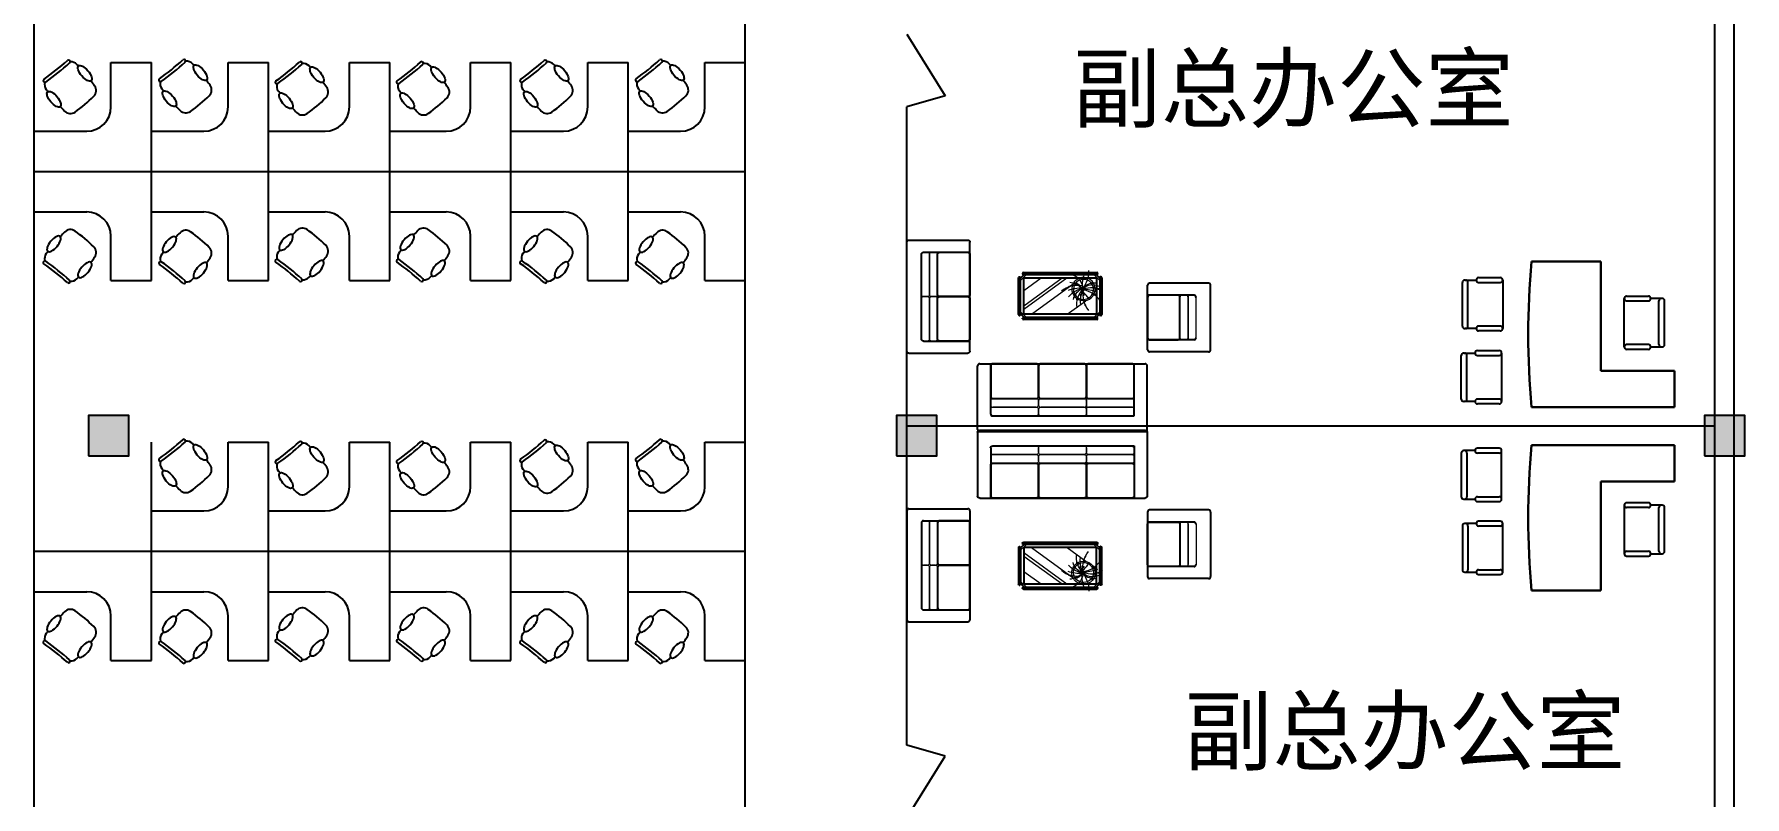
# Model space of a CAD drawing. Header units: millimetres. Extents: x 958 to 636282, y 2095 to 161571.
# Drawn here: x 122768 to 143938, y 22877 to 32315 of the extents above; entities that cross this region are included whole.
import ezdxf

# ---------------------------------------------------------------- set-up
doc = ezdxf.new("R2010")
doc.units = ezdxf.units.MM
for name, color, linetype in [('COLUMN', 9, 'Continuous'), ('PUB_HATCH', 8, 'Continuous'), ('W', 7, 'Continuous'), ('wall', 2, 'Continuous')]:
    doc.layers.add(name, color=color, linetype=linetype)
doc.styles.get("Standard").update_dxf_attribs({"font": 'arial.ttf'})

# ---------------------------------------------------------------- blocks, each defined once
blk = doc.blocks.new('_fzh')
blk.add_lwpolyline([(-0.5, -0.5), (0.5, -0.5), (0.5, 0.5), (-0.5, 0.5)], close=True)
at = {"layer": 'PUB_HATCH'}
blk.add_solid([(-0.5, -0.5), (0.5, -0.5), (-0.5, 0.5), (0.5, 0.5)], dxfattribs=at)
blk = doc.blocks.new('$plan$00000255')
for p, q in [((1023, 0), (-1023, 0)), ((-1050, -27), (-1050, -813)), ((862, -194), (-888, -194)), ((-888, -194), (-888, -840)), ((1050, -27), (1050, -813)), ((888, -221), (888, -840)), ((1023, -840), (-1023, -840))]:
    blk.add_line(p, q)
at = {"lineweight": 13}
for points in [[(-323, -194), (-862, -194, 0.414214), (-888, -221), (-888, -275, 0.414214), (-862, -302), (-323, -302, 0.414214), (-296, -275), (-296, -221, 0.414214)], [(269, -194), (-269, -194, 0.414214), (-296, -221), (-296, -275, 0.414214), (-269, -302), (269, -302, 0.414214), (296, -275), (296, -221, 0.414214)], [(862, -194), (323, -194, 0.414214), (296, -221), (296, -275, 0.414214), (323, -302), (862, -302, 0.414214), (888, -275), (888, -221, 0.414214)], [(-323, -302), (-862, -302, 0.414214), (-888, -328), (-888, -382, 0.414214), (-862, -409), (-323, -409, 0.414214), (-296, -382), (-296, -328, 0.414214)], [(269, -302), (-269, -302, 0.414214), (-296, -328), (-296, -382, 0.414214), (-269, -409), (269, -409, 0.414214), (296, -382), (296, -328, 0.414214)], [(862, -302), (323, -302, 0.414214), (296, -328), (296, -382, 0.414214), (323, -409), (862, -409, 0.414214), (888, -382), (888, -328, 0.414214)]]:
    blk.add_lwpolyline(points, format="xyb", close=True, dxfattribs=at)
for points in [[(-323, -409), (-862, -409, 0.414214), (-888, -436), (-888, -813, 0.414214), (-862, -840), (-323, -840, 0.414214), (-296, -813), (-296, -436, 0.414214)], [(269, -409), (-269, -409, 0.414214), (-296, -436), (-296, -813, 0.414214), (-269, -840), (269, -840, 0.414214), (296, -813), (296, -436, 0.414214)], [(862, -409), (323, -409, 0.414214), (296, -436), (296, -813, 0.414214), (323, -840), (862, -840, 0.414214), (888, -813), (888, -436, 0.414214)]]:
    blk.add_lwpolyline(points, format="xyb", close=True)
for centre, start, end in [((-1023, -27), 90, 180), ((-862, -221), 90, 180), ((862, -221), 0, 90), ((1023, -27), 0, 90), ((-1023, -813), 180, 270), ((1023, -813), 270, 0)]:
    blk.add_arc(centre, 26.9, start, end)
blk = doc.blocks.new('$plan$00001586')
for p, q in [((-515, -229), (-515, 229)), ((-505, 239), (-500, 239)), ((-446, 265), (-490, 221)), ((-490, -229), (-490, 229)), ((-464, 280), (-464, 275)), ((-454, 290), (454, 290)), ((-454, 265), (454, 265)), ((446, 265), (490, 221)), ((464, 280), (464, 275)), ((490, 229), (490, -229)), ((505, 239), (500, 239)), ((515, 229), (515, -229)), ((-505, -239), (-500, -239)), ((-446, -265), (-490, -221)), ((-464, -280), (-464, -275)), ((454, -265), (-454, -265)), ((454, -290), (-454, -290)), ((446, -265), (490, -221)), ((464, -280), (464, -275)), ((505, -239), (500, -239))]:
    blk.add_line(p, q)
at = {"lineweight": 13}
for p, q in [((-418, 265), (-490, 193)), ((-450, 69), (-235, 225)), ((-450, -120), (24, 225)), ((-450, -163), (84, 225)), ((265, 225), (265, 225)), ((418, 265), (490, 193)), ((-355, -225), (161, 150)), ((416, 13), (450, 38)), ((-418, -265), (-490, -193)), ((87, -225), (316, -59)), ((418, -265), (490, -193))]:
    blk.add_line(p, q, dxfattribs=at)
blk.add_lwpolyline([(-450, -225), (-450, 225), (450, 225), (450, -225)], close=True)
at = {"color": 3, "lineweight": 13, "const_width": 12}
for points in [[(105, 116, 1), (117, 116, 1)], [(171, 21, 1), (183, 21, 1)], [(206, 146, 1), (218, 146, 1)], [(234, 123, 1), (246, 123, 1)], [(245, 14, 1), (257, 14, 1)], [(259, 80, 1), (271, 80, 1)], [(270, 103, 1), (282, 103, 1)], [(275, 90, 1), (287, 90, 1)], [(278, 70, 1), (290, 70, 1)], [(286, 14, 1), (298, 14, 1)], [(289, 83, 1), (301, 83, 1)], [(391, 159, 1), (403, 159, 1)], [(399, 24, 1), (411, 24, 1)], [(468, 87, 1), (480, 87, 1)], [(201, -42, 1), (213, -42, 1)], [(305, -111, 1), (317, -111, 1)]]:
    blk.add_lwpolyline(points, format="xyb", close=True, dxfattribs=at)
for centre, start, end in [((-505, 229), 90, 180), ((-500, 229), 0, 90), ((-454, 280), 90, 180), ((-454, 275), 180, 270), ((454, 280), 0, 90), ((454, 275), 270, 0), ((500, 229), 90, 180), ((505, 229), 0, 90), ((-505, -229), 180, 270), ((-500, -229), 270, 0), ((-454, -275), 90, 180), ((-454, -280), 180, 270), ((454, -275), 0, 90), ((454, -280), 270, 0), ((500, -229), 180, 270), ((505, -229), 270, 0)]:
    blk.add_arc(centre, 10, start, end)
at = {"color": 3, "lineweight": 13}
for centre, radius, start, end in [((90, 80), 193, 6.9904, 78.0284), ((763, 122), 490, 163.8561, 179.1105), ((-413, 501), 810, 328.9873, 340.361), ((138, 290), 219, 342.9456, 6.4814), ((209, -161), 293, 78.5516, 130.9815), ((261, -405), 502, 88.3286, 108.729), ((325, -197), 291, 103.0452, 139.7766), ((91, -91), 259, 48.7581, 83.8624), ((345, -87), 190, 114.0956, 166.2953), ((157, 39), 126, 28.8901, 78.4579), ((463, -102), 260, 134.4861, 189.3762), ((595, -65), 346, 155.0888, 185.9637), ((249, -558), 642, 70.5249, 87.8244), ((605, 24), 325, 171.2496, 218.2333), ((402, -31), 169, 62.9909, 135.9102), ((386, -131), 234, 53.3231, 115.7633), ((-1032, -1160), 1790, 39.0488, 42.6799), ((429, -73), 233, 85.8741, 126.9558), ((250, -211), 287, 31.315, 82.1378)]:
    blk.add_arc(centre, radius, start, end, dxfattribs=at)
at = {"lineweight": 13}
for centre, radius, start, end in [((289, 87), 144, 356.8136, 356.1451), ((289, 83), 124, 358.4724, 357.3134)]:
    blk.add_arc(centre, radius, start, end, dxfattribs=at)
blk = doc.blocks.new('$plan$00000256')
for p, q in [((675, 0), (-675, 0)), ((-700, -25), (-700, -755)), ((-550, -205), (-550, -780)), ((525, -180), (-525, -180)), ((550, -205), (550, -780)), ((700, -25), (700, -755)), ((675, -780), (-675, -780))]:
    blk.add_line(p, q)
at = {"lineweight": 13}
for points in [[(-25, -180), (-525, -180, 0.414214), (-550, -205), (-550, -255, 0.414214), (-525, -280), (-25, -280, 0.414214), (0, -255), (0, -205, 0.414214)], [(525, -180), (25, -180, 0.414214), (0, -205), (0, -255, 0.414214), (25, -280), (525, -280, 0.414214), (550, -255), (550, -205, 0.414214)], [(-25, -280), (-525, -280, 0.414214), (-550, -305), (-550, -355, 0.414214), (-525, -380), (-25, -380, 0.414214), (0, -355), (0, -305, 0.414214)], [(525, -280), (25, -280, 0.414214), (0, -305), (0, -355, 0.414214), (25, -380), (525, -380, 0.414214), (550, -355), (550, -305, 0.414214)]]:
    blk.add_lwpolyline(points, format="xyb", close=True, dxfattribs=at)
for points in [[(-25, -380), (-525, -380, 0.414214), (-550, -405), (-550, -755, 0.414214), (-525, -780), (-25, -780, 0.414214), (0, -755), (0, -405, 0.414214)], [(525, -380), (25, -380, 0.414214), (0, -405), (0, -755, 0.414214), (25, -780), (525, -780, 0.414214), (550, -755), (550, -405, 0.414214)]]:
    blk.add_lwpolyline(points, format="xyb", close=True)
for centre, start, end in [((-675, -25), 90, 180), ((675, -25), 360, 90), ((-525, -205), 90, 180), ((525, -205), 360, 90), ((-675, -755), 180, 270), ((675, -755), 270, 360)]:
    blk.add_arc(centre, 25, start, end)
at = {"width": 0.8, "flags": 9}
for tag in ['XSIZE', 'YSIZE']:
    blk.add_attdef(tag, (0, -779), '', height=0.5, rotation=180, dxfattribs=at)

msp = doc.modelspace()

# ---------------------------------------------------------------- linework, layer by layer
for p, q in [((122767.733, 10465.286), (122767.733, 64865.286)), ((131567.733, 10465.286), (131567.733, 64865.286)), ((133567.733, 23515.357), (133567.733, 31415.215)), ((137301.966, 29233.683), (136571.966, 29233.683)), ((136546.966, 28408.683), (136546.966, 29208.683)), ((137121.966, 29083.683), (136546.966, 29083.683)), ((137326.966, 28408.683), (137326.966, 29208.683)), ((137121.966, 28533.683), (136546.966, 28533.683)), ((137301.966, 28383.683), (136571.966, 28383.683)), ((143567.733, 27465.286), (133567.733, 27465.286)), ((136546.966, 26401.889), (136546.966, 25601.889)), ((137121.966, 26276.889), (136546.966, 26276.889)), ((137301.966, 26426.889), (136571.966, 26426.889)), ((137326.966, 26401.889), (137326.966, 25601.889)), ((137121.966, 25726.889), (136546.966, 25726.889)), ((137301.966, 25576.889), (136571.966, 25576.889))]:
    msp.add_line(p, q)
for points in [[(136946.966, 28558.683), (136946.966, 29058.683, 0.414213562), (136921.966, 29083.683), (136571.966, 29083.683, 0.414213562), (136546.966, 29058.683), (136546.966, 28558.683, 0.414213562), (136571.966, 28533.683), (136921.966, 28533.683, 0.414213562)], [(136946.966, 26251.889), (136946.966, 25751.889, -0.414213562), (136921.966, 25726.889), (136571.966, 25726.889, -0.414213562), (136546.966, 25751.889), (136546.966, 26251.889, -0.414213562), (136571.966, 26276.889), (136921.966, 26276.889, -0.414213562)]]:
    msp.add_lwpolyline(points, format="xyb", close=True)
at = {"lineweight": 13}
for points in [[(137046.966, 28558.683), (137046.966, 29058.683, 0.414213562), (137021.966, 29083.683), (136971.966, 29083.683, 0.414213562), (136946.966, 29058.683), (136946.966, 28558.683, 0.414213562), (136971.966, 28533.683), (137021.966, 28533.683, 0.414213562)], [(137146.966, 28558.683), (137146.966, 29058.683, 0.414213562), (137121.966, 29083.683), (137071.966, 29083.683, 0.414213562), (137046.966, 29058.683), (137046.966, 28558.683, 0.414213562), (137071.966, 28533.683), (137121.966, 28533.683, 0.414213562)], [(137046.966, 26251.889), (137046.966, 25751.889, -0.414213562), (137021.966, 25726.889), (136971.966, 25726.889, -0.414213562), (136946.966, 25751.889), (136946.966, 26251.889, -0.414213562), (136971.966, 26276.889), (137021.966, 26276.889, -0.414213562)], [(137146.966, 26251.889), (137146.966, 25751.889, -0.414213562), (137121.966, 25726.889), (137071.966, 25726.889, -0.414213562), (137046.966, 25751.889), (137046.966, 26251.889, -0.414213562), (137071.966, 26276.889), (137121.966, 26276.889, -0.414213562)]]:
    msp.add_lwpolyline(points, format="xyb", close=True, dxfattribs=at)
for centre, start, end in [((136571.966, 29208.683), 90, 180), ((137301.966, 29208.683), 0, 90), ((137121.966, 29058.683), 0, 90), ((136571.966, 28408.683), 180, 270), ((137121.966, 28558.683), 270, 0), ((137301.966, 28408.683), 270, 0), ((136571.966, 26401.889), 90, 180), ((137121.966, 26251.889), 0, 90), ((137301.966, 26401.889), 0, 90), ((137121.966, 25751.889), 270, 0), ((136571.966, 25601.889), 180, 270), ((137301.966, 25601.889), 270, 0)]:
    msp.add_arc(centre, 25, start, end)
at = {"layer": 'W', "color": 3, "linetype": 'ByBlock', "lineweight": 25}
for p, q in [((133567.733, 32315.215), (134043.239, 31551.085)), ((140442.178, 28702.399), (140442.178, 29242.399)), ((140472.178, 29272.399), (140482.178, 29272.399)), ((140472.178, 29272.399), (140613.138, 29272.399)), ((140512.178, 28702.399), (140512.178, 29242.399)), ((140613.138, 29272.399), (140613.138, 29272.399)), ((140643.138, 29302.399), (140912.178, 29302.399)), ((140643.138, 29242.399), (140912.178, 29242.399)), ((140942.178, 29272.399), (140942.178, 28672.399)), ((140942.178, 29272.399), (140942.178, 29272.399)), ((142445.681, 28444.651), (142445.681, 29044.651)), ((142445.681, 29044.651), (142445.681, 29044.651)), ((142475.681, 29074.651), (142744.721, 29074.651)), ((142475.681, 29014.651), (142744.721, 29014.651)), ((142774.721, 29044.651), (142774.721, 29044.651)), ((142915.681, 29044.651), (142774.721, 29044.651)), ((142875.681, 28474.651), (142875.681, 29014.651)), ((142915.681, 29044.651), (142905.681, 29044.651)), ((142945.681, 28474.651), (142945.681, 29014.651)), ((140482.178, 28672.399), (140472.178, 28672.399)), ((140613.138, 28672.399), (140472.178, 28672.399)), ((140613.138, 28672.399), (140613.138, 28672.399)), ((140912.178, 28702.399), (140643.138, 28702.399)), ((140912.178, 28642.399), (140643.138, 28642.399)), ((140942.178, 28672.399), (140942.178, 28672.399)), ((140458.69, 28369.525), (140468.69, 28369.525)), ((140458.69, 28369.525), (140599.65, 28369.525)), ((140599.65, 28369.525), (140599.65, 28369.525)), ((140629.65, 28399.525), (140898.69, 28399.525)), ((140928.69, 28369.525), (140928.69, 27769.525)), ((140928.69, 28369.525), (140928.69, 28369.525)), ((142445.681, 28444.651), (142445.681, 28444.651)), ((142744.721, 28474.651), (142475.681, 28474.651)), ((142744.721, 28414.651), (142475.681, 28414.651)), ((142774.721, 28444.651), (142774.721, 28444.651)), ((142774.721, 28444.651), (142915.681, 28444.651)), ((142905.681, 28444.651), (142915.681, 28444.651)), ((140428.69, 27799.525), (140428.69, 28339.525)), ((140498.69, 27799.525), (140498.69, 28339.525)), ((140629.65, 28339.525), (140898.69, 28339.525)), ((140468.69, 27769.525), (140458.69, 27769.525)), ((140599.65, 27769.525), (140458.69, 27769.525)), ((140599.65, 27769.525), (140599.65, 27769.525)), ((140898.69, 27799.525), (140629.65, 27799.525)), ((140898.69, 27739.525), (140629.65, 27739.525)), ((140928.69, 27769.525), (140928.69, 27769.525)), ((140428.69, 27131.046), (140428.69, 26591.046)), ((140468.69, 27161.046), (140458.69, 27161.046)), ((140599.65, 27161.046), (140458.69, 27161.046)), ((140498.69, 27131.046), (140498.69, 26591.046)), ((140599.65, 27161.046), (140599.65, 27161.046)), ((140898.69, 27191.046), (140629.65, 27191.046)), ((140898.69, 27131.046), (140629.65, 27131.046)), ((140928.69, 26561.046), (140928.69, 27161.046)), ((140928.69, 27161.046), (140928.69, 27161.046)), ((140458.69, 26561.046), (140468.69, 26561.046)), ((140458.69, 26561.046), (140599.65, 26561.046)), ((140599.65, 26561.046), (140599.65, 26561.046)), ((140629.65, 26591.046), (140898.69, 26591.046)), ((140629.65, 26531.046), (140898.69, 26531.046)), ((140928.69, 26561.046), (140928.69, 26561.046)), ((142445.681, 26485.92), (142445.681, 25885.92)), ((142445.681, 26485.92), (142445.681, 26485.92)), ((142744.721, 26515.92), (142475.681, 26515.92)), ((142774.721, 26485.92), (142774.721, 26485.92)), ((142915.681, 26485.92), (142774.721, 26485.92)), ((142915.681, 26485.92), (142905.681, 26485.92)), ((140482.178, 26258.172), (140472.178, 26258.172)), ((140613.138, 26258.172), (140472.178, 26258.172)), ((140613.138, 26258.172), (140613.138, 26258.172)), ((140912.178, 26288.172), (140643.138, 26288.172)), ((140942.178, 25658.172), (140942.178, 26258.172)), ((140942.178, 26258.172), (140942.178, 26258.172)), ((142744.721, 26455.92), (142475.681, 26455.92)), ((142875.681, 25915.92), (142875.681, 26455.92)), ((142945.681, 25915.92), (142945.681, 26455.92)), ((140442.178, 26228.172), (140442.178, 25688.172)), ((140512.178, 26228.172), (140512.178, 25688.172)), ((140912.178, 26228.172), (140643.138, 26228.172)), ((142445.681, 25885.92), (142445.681, 25885.92)), ((142475.681, 25915.92), (142744.721, 25915.92)), ((142475.681, 25855.92), (142744.721, 25855.92)), ((142774.721, 25885.92), (142774.721, 25885.92)), ((142774.721, 25885.92), (142915.681, 25885.92)), ((142905.681, 25885.92), (142915.681, 25885.92)), ((140472.178, 25658.172), (140482.178, 25658.172)), ((140472.178, 25658.172), (140613.138, 25658.172)), ((140613.138, 25658.172), (140613.138, 25658.172)), ((140643.138, 25688.172), (140912.178, 25688.172)), ((140643.138, 25628.172), (140912.178, 25628.172)), ((140942.178, 25658.172), (140942.178, 25658.172)), ((133567.733, 22615.357), (134043.239, 23379.486))]:
    msp.add_line(p, q, dxfattribs=at)
at = {"layer": 'W', "color": 241, "linetype": 'ByBlock', "lineweight": 25, "true_color": 0xf26eae}
for p, q in [((123717.733, 31965.286), (124217.733, 31965.286)), ((123717.733, 31415.286), (123717.733, 31965.286)), ((124217.733, 29265.286), (124217.733, 31965.286)), ((125167.733, 31965.286), (125667.733, 31965.286)), ((125167.733, 31415.286), (125167.733, 31965.286)), ((125667.733, 29265.286), (125667.733, 31965.286)), ((126667.733, 31965.286), (127167.733, 31965.286)), ((126667.733, 31415.286), (126667.733, 31965.286)), ((127167.733, 29265.286), (127167.733, 31965.286)), ((128167.733, 31965.286), (128667.733, 31965.286)), ((128167.733, 31415.286), (128167.733, 31965.286)), ((128667.733, 29265.286), (128667.733, 31965.286)), ((129617.733, 31965.286), (130117.733, 31965.286)), ((129617.733, 31415.286), (129617.733, 31965.286)), ((130117.733, 29265.286), (130117.733, 31965.286)), ((131067.733, 31965.286), (131567.733, 31965.286)), ((131067.733, 31415.286), (131067.733, 31965.286)), ((131567.733, 29265.286), (131567.733, 31965.286)), ((134043.239, 31551.085), (133567.733, 31415.215)), ((122767.733, 31115.286), (123417.733, 31115.286)), ((122767.733, 30115.286), (122767.733, 31115.286)), ((124217.733, 31115.286), (124867.733, 31115.286)), ((125667.733, 31115.286), (126367.733, 31115.286)), ((127167.733, 31115.286), (127867.733, 31115.286)), ((128667.733, 31115.286), (129317.733, 31115.286)), ((130117.733, 31115.286), (130767.733, 31115.286)), ((122767.733, 30615.286), (131567.733, 30615.286)), ((122767.733, 30115.286), (123417.733, 30115.286)), ((124217.733, 30115.286), (124867.733, 30115.286)), ((125667.733, 30115.286), (126367.733, 30115.286)), ((127167.733, 30115.286), (127867.733, 30115.286)), ((128667.733, 30115.286), (129317.733, 30115.286)), ((130117.733, 30115.286), (130767.733, 30115.286)), ((123717.733, 29265.286), (123717.733, 29815.286)), ((125167.733, 29265.286), (125167.733, 29815.286)), ((126667.733, 29265.286), (126667.733, 29815.286)), ((128167.733, 29265.286), (128167.733, 29815.286)), ((129617.733, 29265.286), (129617.733, 29815.286)), ((131067.733, 29265.286), (131067.733, 29815.286)), ((123717.733, 29265.286), (124217.733, 29265.286)), ((125167.733, 29265.286), (125667.733, 29265.286)), ((126667.733, 29265.286), (127167.733, 29265.286)), ((128167.733, 29265.286), (128667.733, 29265.286)), ((129617.733, 29265.286), (130117.733, 29265.286)), ((131067.733, 29265.286), (131567.733, 29265.286)), ((124217.733, 24565.286), (124217.733, 27265.286)), ((125167.733, 27265.286), (125667.733, 27265.286)), ((125167.733, 26715.286), (125167.733, 27265.286)), ((125667.733, 24565.286), (125667.733, 27265.286)), ((126667.733, 27265.286), (127167.733, 27265.286)), ((126667.733, 26715.286), (126667.733, 27265.286)), ((127167.733, 24565.286), (127167.733, 27265.286)), ((128167.733, 27265.286), (128667.733, 27265.286)), ((128167.733, 26715.286), (128167.733, 27265.286)), ((128667.733, 24565.286), (128667.733, 27265.286)), ((129617.733, 27265.286), (130117.733, 27265.286)), ((129617.733, 26715.286), (129617.733, 27265.286)), ((130117.733, 24565.286), (130117.733, 27265.286)), ((131067.733, 27265.286), (131567.733, 27265.286)), ((131067.733, 26715.286), (131067.733, 27265.286)), ((131567.733, 24565.286), (131567.733, 27265.286)), ((124217.733, 26415.286), (124867.733, 26415.286)), ((125667.733, 26415.286), (126367.733, 26415.286)), ((127167.733, 26415.286), (127867.733, 26415.286)), ((128667.733, 26415.286), (129317.733, 26415.286)), ((130117.733, 26415.286), (130767.733, 26415.286)), ((122767.733, 25415.286), (122767.733, 25915.286)), ((122767.733, 25915.286), (131567.733, 25915.286)), ((122767.733, 25415.286), (123417.733, 25415.286)), ((124217.733, 25415.286), (124867.733, 25415.286)), ((125667.733, 25415.286), (126367.733, 25415.286)), ((127167.733, 25415.286), (127867.733, 25415.286)), ((128667.733, 25415.286), (129317.733, 25415.286)), ((130117.733, 25415.286), (130767.733, 25415.286)), ((123717.733, 24565.286), (123717.733, 25115.286)), ((125167.733, 24565.286), (125167.733, 25115.286)), ((126667.733, 24565.286), (126667.733, 25115.286)), ((128167.733, 24565.286), (128167.733, 25115.286)), ((129617.733, 24565.286), (129617.733, 25115.286)), ((131067.733, 24565.286), (131067.733, 25115.286)), ((123717.733, 24565.286), (124217.733, 24565.286)), ((125167.733, 24565.286), (125667.733, 24565.286)), ((126667.733, 24565.286), (127167.733, 24565.286)), ((128167.733, 24565.286), (128667.733, 24565.286)), ((129617.733, 24565.286), (130117.733, 24565.286)), ((131067.733, 24565.286), (131567.733, 24565.286)), ((134043.239, 23379.486), (133567.733, 23515.357))]:
    msp.add_line(p, q, dxfattribs=at)
at = {"layer": 'W', "color": 0, "linetype": 'ByBlock', "lineweight": 30}
for p, q in [((141297.733, 29500.674), (142157.733, 29500.674)), ((142157.733, 29500.674), (142157.733, 28150.674)), ((142157.733, 28150.674), (143067.733, 28150.674)), ((143067.733, 27700.674), (143067.733, 28150.674)), ((143067.733, 27700.674), (141297.733, 27700.674)), ((143067.733, 27229.897), (141297.733, 27229.897)), ((143067.733, 26779.897), (143067.733, 27229.897)), ((142157.733, 25429.897), (142157.733, 26779.897)), ((142157.733, 26779.897), (143067.733, 26779.897)), ((141297.733, 25429.897), (142157.733, 25429.897))]:
    msp.add_line(p, q, dxfattribs=at)
at = {"layer": 'W', "color": 3, "linetype": 'ByBlock', "lineweight": 25}
for centre, radius, start, end in [((120894.393, 34540.503), 3424.515, 305.5954449, 311.8329489), ((123248.185, 31917.287), 100, 134.2455695, 134.2455695), ((123192.366, 31974.595), 20, 314.2455695, 134.2455695), ((123224.149, 31872.657), 100, 43.2109613, 96.8693529), ((122323.776, 34548.241), 3424.515, 305.5954449, 311.8329489), ((122326.736, 34544.04), 3459.376, 305.5979133, 311.8707109), ((124677.568, 31925.025), 100, 134.2455695, 134.2455695), ((124621.749, 31982.333), 20, 314.2455695, 134.2455695), ((124653.532, 31880.395), 100, 43.2109613, 96.8693529), ((123766.396, 34522.101), 3424.515, 305.5954449, 311.8329489), ((126120.188, 31898.885), 100, 134.2455695, 134.2455695), ((126064.369, 31956.193), 20, 314.2455695, 134.2455695), ((125266.396, 34522.101), 3424.515, 305.5954449, 311.8329489), ((127620.188, 31898.885), 100, 134.2455695, 134.2455695), ((127564.369, 31956.193), 20, 314.2455695, 134.2455695), ((126794.393, 34540.503), 3424.515, 305.5954449, 311.8329489), ((129148.185, 31917.287), 100, 134.2455695, 134.2455695), ((129092.366, 31974.595), 20, 314.2455695, 134.2455695), ((129124.149, 31872.657), 100, 43.2109613, 96.8693529), ((128223.776, 34548.241), 3424.515, 305.5954449, 311.8329489), ((128226.736, 34544.04), 3459.376, 305.5979133, 311.8707109), ((130577.568, 31925.025), 100, 134.2455695, 134.2455695), ((130521.749, 31982.333), 20, 314.2455695, 134.2455695), ((130553.532, 31880.395), 100, 43.2109613, 96.8693529), ((122899.347, 31739.638), 20, 125.7544305, 305.7544305), ((120897.353, 34536.302), 3459.376, 305.5979133, 311.8707109), ((121386.871, 30146.676), 2620.833, 42.6203699, 43.2109613), ((124328.73, 31747.376), 20, 125.7544305, 305.7544305), ((122816.254, 30154.414), 2620.833, 42.6203699, 43.2109613), ((123769.356, 34517.9), 3459.376, 305.5979133, 311.8707109), ((126096.152, 31854.255), 100, 43.2109613, 96.8693529), ((124258.874, 30128.274), 2620.833, 42.6203699, 43.2109613), ((125269.356, 34517.9), 3459.376, 305.5979133, 311.8707109), ((127596.152, 31854.255), 100, 43.2109613, 96.8693529), ((125758.874, 30128.274), 2620.833, 42.6203699, 43.2109613), ((128799.347, 31739.638), 20, 125.7544305, 305.7544305), ((126797.353, 34536.302), 3459.376, 305.5979133, 311.8707109), ((127286.871, 30146.676), 2620.833, 42.6203699, 43.2109613), ((130228.73, 31747.376), 20, 125.7544305, 305.7544305), ((128716.254, 30154.414), 2620.833, 42.6203699, 43.2109613), ((122996.279, 31690.434), 100, 162.9938795, 216.6323842), ((125019.198, 33194.561), 2620.833, 216.6323842, 217.3796301), ((122204.571, 32860.541), 1848.333, 305.3119134, 314.6880866), ((121386.871, 30146.676), 2620.833, 35.6967655, 37.3796301), ((123434.081, 31617.571), 100, 314.6880866, 35.6967655), ((124425.662, 31698.172), 100, 162.9938795, 216.6323842), ((126448.581, 33202.299), 2620.833, 216.6323842, 217.3796301), ((123633.954, 32868.279), 1848.333, 305.3119134, 314.6880866), ((122816.254, 30154.414), 2620.833, 35.6967655, 37.3796301), ((124863.464, 31625.309), 100, 314.6880866, 35.6967655), ((125771.35, 31721.236), 20, 125.7544305, 305.7544305), ((125868.282, 31672.032), 100, 162.9938795, 216.6323842), ((127891.201, 33176.159), 2620.833, 216.6323842, 217.3796301), ((124258.874, 30128.274), 2620.833, 35.6967655, 37.3796301), ((126306.084, 31599.169), 100, 314.6880866, 35.6967655), ((127271.35, 31721.236), 20, 125.7544305, 305.7544305), ((127368.282, 31672.032), 100, 162.9938795, 216.6323842), ((129391.201, 33176.159), 2620.833, 216.6323842, 217.3796301), ((125758.874, 30128.274), 2620.833, 35.6967655, 37.3796301), ((127806.084, 31599.169), 100, 314.6880866, 35.6967655), ((128896.279, 31690.434), 100, 162.9938795, 216.6323842), ((130919.198, 33194.561), 2620.833, 216.6323842, 217.3796301), ((128104.571, 32860.541), 1848.333, 305.3119134, 314.6880866), ((127286.871, 30146.676), 2620.833, 35.6967655, 37.3796301), ((129334.081, 31617.571), 100, 314.6880866, 35.6967655), ((130325.662, 31698.172), 100, 162.9938795, 216.6323842), ((132348.581, 33202.299), 2620.833, 216.6323842, 217.3796301), ((129533.954, 32868.279), 1848.333, 305.3119134, 314.6880866), ((128716.254, 30154.414), 2620.833, 35.6967655, 37.3796301), ((130763.464, 31625.309), 100, 314.6880866, 35.6967655), ((125019.198, 33194.561), 2620.833, 222.6203699, 224.3032345), ((123215.156, 31433.87), 100, 224.3032345, 305.3119134), ((126448.581, 33202.299), 2620.833, 222.6203699, 224.3032345), ((124644.539, 31441.608), 100, 224.3032345, 305.3119134), ((127891.201, 33176.159), 2620.833, 222.6203699, 224.3032345), ((126087.159, 31415.468), 100, 224.3032345, 305.3119134), ((125076.574, 32842.139), 1848.333, 305.3119134, 314.6880866), ((129391.201, 33176.159), 2620.833, 222.6203699, 224.3032345), ((127587.159, 31415.468), 100, 224.3032345, 305.3119134), ((126576.574, 32842.139), 1848.333, 305.3119134, 314.6880866), ((130919.198, 33194.561), 2620.833, 222.6203699, 224.3032345), ((129115.156, 31433.87), 100, 224.3032345, 305.3119134), ((132348.581, 33202.299), 2620.833, 222.6203699, 224.3032345), ((130544.539, 31441.608), 100, 224.3032345, 305.3119134), ((125019.198, 28036.011), 2620.833, 135.6967655, 137.3796301), ((123215.156, 29796.701), 100, 54.6880866, 135.6967655), ((122204.571, 28370.03), 1848.333, 45.3119134, 54.6880866), ((126448.581, 28028.272), 2620.833, 135.6967655, 137.3796301), ((124644.539, 29788.963), 100, 54.6880866, 135.6967655), ((123633.954, 28362.292), 1848.333, 45.3119134, 54.6880866), ((127891.201, 28054.413), 2620.833, 135.6967655, 137.3796301), ((126087.159, 29815.103), 100, 54.6880866, 135.6967655), ((125076.574, 28388.432), 1848.333, 45.3119134, 54.6880866), ((129391.201, 28054.413), 2620.833, 135.6967655, 137.3796301), ((127587.159, 29815.103), 100, 54.6880866, 135.6967655), ((126576.574, 28388.432), 1848.333, 45.3119134, 54.6880866), ((130919.198, 28036.011), 2620.833, 135.6967655, 137.3796301), ((129115.156, 29796.701), 100, 54.6880866, 135.6967655), ((128104.571, 28370.03), 1848.333, 45.3119134, 54.6880866), ((132348.581, 28028.272), 2620.833, 135.6967655, 137.3796301), ((130544.539, 29788.963), 100, 54.6880866, 135.6967655), ((129533.954, 28362.292), 1848.333, 45.3119134, 54.6880866), ((123434.081, 29613.001), 100, 324.3032345, 45.3119134), ((124863.464, 29605.262), 100, 324.3032345, 45.3119134), ((127891.201, 28054.413), 2620.833, 142.6203699, 143.3676158), ((126306.084, 29631.403), 100, 324.3032345, 45.3119134), ((129391.201, 28054.413), 2620.833, 142.6203699, 143.3676158), ((127806.084, 29631.403), 100, 324.3032345, 45.3119134), ((129334.081, 29613.001), 100, 324.3032345, 45.3119134), ((130763.464, 29605.262), 100, 324.3032345, 45.3119134), ((122899.347, 29490.933), 20, 54.2455695, 234.2455695), ((120894.393, 26690.068), 3424.515, 48.1670511, 54.4045551), ((122996.279, 29540.138), 100, 143.3676158, 197.0061205), ((120897.353, 26694.269), 3459.376, 48.1292891, 54.4020867), ((125019.198, 28036.011), 2620.833, 142.6203699, 143.3676158), ((121386.871, 31083.895), 2620.833, 322.6203699, 324.3032345), ((124328.73, 29483.195), 20, 54.2455695, 234.2455695), ((122323.776, 26682.33), 3424.515, 48.1670511, 54.4045551), ((124425.662, 29532.4), 100, 143.3676158, 197.0061205), ((122326.736, 26686.531), 3459.376, 48.1292891, 54.4020867), ((126448.581, 28028.272), 2620.833, 142.6203699, 143.3676158), ((122816.254, 31076.157), 2620.833, 322.6203699, 324.3032345), ((125771.35, 29509.335), 20, 54.2455695, 234.2455695), ((123766.396, 26708.47), 3424.515, 48.1670511, 54.4045551), ((125868.282, 29558.54), 100, 143.3676158, 197.0061205), ((123769.356, 26712.671), 3459.376, 48.1292891, 54.4020867), ((126120.188, 29331.686), 100, 225.7544305, 225.7544305), ((124258.874, 31102.297), 2620.833, 322.6203699, 324.3032345), ((127271.35, 29509.335), 20, 54.2455695, 234.2455695), ((125266.396, 26708.47), 3424.515, 48.1670511, 54.4045551), ((127368.282, 29558.54), 100, 143.3676158, 197.0061205), ((125269.356, 26712.671), 3459.376, 48.1292891, 54.4020867), ((127620.188, 29331.686), 100, 225.7544305, 225.7544305), ((125758.874, 31102.297), 2620.833, 322.6203699, 324.3032345), ((128799.347, 29490.933), 20, 54.2455695, 234.2455695), ((126794.393, 26690.068), 3424.515, 48.1670511, 54.4045551), ((128896.279, 29540.138), 100, 143.3676158, 197.0061205), ((126797.353, 26694.269), 3459.376, 48.1292891, 54.4020867), ((130919.198, 28036.011), 2620.833, 142.6203699, 143.3676158), ((127286.871, 31083.895), 2620.833, 322.6203699, 324.3032345), ((130228.73, 29483.195), 20, 54.2455695, 234.2455695), ((128223.776, 26682.33), 3424.515, 48.1670511, 54.4045551), ((130325.662, 29532.4), 100, 143.3676158, 197.0061205), ((128226.736, 26686.531), 3459.376, 48.1292891, 54.4020867), ((132348.581, 28028.272), 2620.833, 142.6203699, 143.3676158), ((128716.254, 31076.157), 2620.833, 322.6203699, 324.3032345), ((123248.185, 29313.284), 100, 225.7544305, 225.7544305), ((123192.366, 29255.976), 20, 225.7544305, 45.7544305), ((123224.149, 29357.914), 100, 263.1306471, 316.7890387), ((121386.871, 31083.895), 2620.833, 316.7890387, 317.3796301), ((124677.568, 29305.546), 100, 225.7544305, 225.7544305), ((124621.749, 29248.238), 20, 225.7544305, 45.7544305), ((124653.532, 29350.176), 100, 263.1306471, 316.7890387), ((122816.254, 31076.157), 2620.833, 316.7890387, 317.3796301), ((126064.369, 29274.378), 20, 225.7544305, 45.7544305), ((126096.152, 29376.316), 100, 263.1306471, 316.7890387), ((124258.874, 31102.297), 2620.833, 316.7890387, 317.3796301), ((127564.369, 29274.378), 20, 225.7544305, 45.7544305), ((127596.152, 29376.316), 100, 263.1306471, 316.7890387), ((125758.874, 31102.297), 2620.833, 316.7890387, 317.3796301), ((129148.185, 29313.284), 100, 225.7544305, 225.7544305), ((129092.366, 29255.976), 20, 225.7544305, 45.7544305), ((129124.149, 29357.914), 100, 263.1306471, 316.7890387), ((127286.871, 31083.895), 2620.833, 316.7890387, 317.3796301), ((130577.568, 29305.546), 100, 225.7544305, 225.7544305), ((130521.749, 29248.238), 20, 225.7544305, 45.7544305), ((130553.532, 29350.176), 100, 263.1306471, 316.7890387), ((128716.254, 31076.157), 2620.833, 316.7890387, 317.3796301), ((140472.178, 29242.399), 30, 90, 180), ((140482.178, 29242.399), 30, 0, 90), ((140643.138, 29272.399), 30, 90, 180), ((140643.138, 29272.399), 30, 180, 270), ((140912.178, 29272.399), 30, 0, 90), ((140912.178, 29272.399), 30, 270, 0), ((142475.681, 29044.651), 30, 90, 180), ((142475.681, 29044.651), 30, 180, 270), ((142744.721, 29044.651), 30, 0, 90), ((142744.721, 29044.651), 30, 270, 0), ((142905.681, 29014.651), 30, 90, 180), ((142915.681, 29014.651), 30, 0, 90), ((140472.178, 28702.399), 30, 180, 270), ((140482.178, 28702.399), 30, 270, 0), ((140643.138, 28672.399), 30, 90, 180), ((140643.138, 28672.399), 30, 180, 270), ((140912.178, 28672.399), 30, 0, 90), ((140912.178, 28672.399), 30, 270, 0), ((140458.69, 28339.525), 30, 90, 180), ((140468.69, 28339.525), 30, 0, 90), ((140629.65, 28369.525), 30, 90, 180), ((140629.65, 28369.525), 30, 180, 270), ((140898.69, 28369.525), 30, 0, 90), ((140898.69, 28369.525), 30, 270, 0), ((142475.681, 28444.651), 30, 90, 180), ((142475.681, 28444.651), 30, 180, 270), ((142744.721, 28444.651), 30, 0, 90), ((142744.721, 28444.651), 30, 270, 0), ((142905.681, 28474.651), 30, 180, 270), ((142915.681, 28474.651), 30, 270, 0), ((140458.69, 27799.525), 30, 180, 270), ((140468.69, 27799.525), 30, 270, 0), ((140629.65, 27769.525), 30, 90, 180), ((140629.65, 27769.525), 30, 180, 270), ((140898.69, 27769.525), 30, 0, 90), ((140898.69, 27769.525), 30, 270, 0), ((124677.568, 27225.025), 100, 134.2455695, 134.2455695), ((129148.185, 27217.287), 100, 134.2455695, 134.2455695), ((130577.568, 27225.025), 100, 134.2455695, 134.2455695), ((122323.776, 29848.241), 3424.515, 305.5954449, 311.8329489), ((122326.736, 29844.04), 3459.376, 305.5979133, 311.8707109), ((124621.749, 27282.333), 20, 314.2455695, 134.2455695), ((124653.532, 27180.395), 100, 43.2109613, 96.8693529), ((122816.254, 25454.414), 2620.833, 42.6203699, 43.2109613), ((123766.396, 29822.101), 3424.515, 305.5954449, 311.8329489), ((123769.356, 29817.9), 3459.376, 305.5979133, 311.8707109), ((126120.188, 27198.885), 100, 134.2455695, 134.2455695), ((126064.369, 27256.193), 20, 314.2455695, 134.2455695), ((126096.152, 27154.255), 100, 43.2109613, 96.8693529), ((124258.874, 25428.274), 2620.833, 42.6203699, 43.2109613), ((125266.396, 29822.101), 3424.515, 305.5954449, 311.8329489), ((125269.356, 29817.9), 3459.376, 305.5979133, 311.8707109), ((127620.188, 27198.885), 100, 134.2455695, 134.2455695), ((127564.369, 27256.193), 20, 314.2455695, 134.2455695), ((127596.152, 27154.255), 100, 43.2109613, 96.8693529), ((125758.874, 25428.274), 2620.833, 42.6203699, 43.2109613), ((126794.393, 29840.503), 3424.515, 305.5954449, 311.8329489), ((126797.353, 29836.302), 3459.376, 305.5979133, 311.8707109), ((129092.366, 27274.595), 20, 314.2455695, 134.2455695), ((129124.149, 27172.657), 100, 43.2109613, 96.8693529), ((127286.871, 25446.676), 2620.833, 42.6203699, 43.2109613), ((128223.776, 29848.241), 3424.515, 305.5954449, 311.8329489), ((128226.736, 29844.04), 3459.376, 305.5979133, 311.8707109), ((130521.749, 27282.333), 20, 314.2455695, 134.2455695), ((130553.532, 27180.395), 100, 43.2109613, 96.8693529), ((128716.254, 25454.414), 2620.833, 42.6203699, 43.2109613), ((140458.69, 27131.046), 30, 90, 180), ((140468.69, 27131.046), 30, 0, 90), ((140629.65, 27161.046), 30, 90, 180), ((140629.65, 27161.046), 30, 180, 270), ((140898.69, 27161.046), 30, 0, 90), ((140898.69, 27161.046), 30, 270, 0), ((124328.73, 27047.376), 20, 125.7544305, 305.7544305), ((124425.662, 26998.172), 100, 162.9938795, 216.6323842), ((126448.581, 28502.299), 2620.833, 216.6323842, 217.3796301), ((122816.254, 25454.414), 2620.833, 35.6967655, 37.3796301), ((124863.464, 26925.309), 100, 314.6880866, 35.6967655), ((125771.35, 27021.236), 20, 125.7544305, 305.7544305), ((125868.282, 26972.032), 100, 162.9938795, 216.6323842), ((127891.201, 28476.159), 2620.833, 216.6323842, 217.3796301), ((124258.874, 25428.274), 2620.833, 35.6967655, 37.3796301), ((126306.084, 26899.169), 100, 314.6880866, 35.6967655), ((127271.35, 27021.236), 20, 125.7544305, 305.7544305), ((127368.282, 26972.032), 100, 162.9938795, 216.6323842), ((129391.201, 28476.159), 2620.833, 216.6323842, 217.3796301), ((125758.874, 25428.274), 2620.833, 35.6967655, 37.3796301), ((127806.084, 26899.169), 100, 314.6880866, 35.6967655), ((128799.347, 27039.638), 20, 125.7544305, 305.7544305), ((128896.279, 26990.434), 100, 162.9938795, 216.6323842), ((130919.198, 28494.561), 2620.833, 216.6323842, 217.3796301), ((127286.871, 25446.676), 2620.833, 35.6967655, 37.3796301), ((129334.081, 26917.571), 100, 314.6880866, 35.6967655), ((130228.73, 27047.376), 20, 125.7544305, 305.7544305), ((130325.662, 26998.172), 100, 162.9938795, 216.6323842), ((132348.581, 28502.299), 2620.833, 216.6323842, 217.3796301), ((128716.254, 25454.414), 2620.833, 35.6967655, 37.3796301), ((130763.464, 26925.309), 100, 314.6880866, 35.6967655), ((126448.581, 28502.299), 2620.833, 222.6203699, 224.3032345), ((123633.954, 28168.279), 1848.333, 305.3119134, 314.6880866), ((127891.201, 28476.159), 2620.833, 222.6203699, 224.3032345), ((125076.574, 28142.139), 1848.333, 305.3119134, 314.6880866), ((129391.201, 28476.159), 2620.833, 222.6203699, 224.3032345), ((126576.574, 28142.139), 1848.333, 305.3119134, 314.6880866), ((130919.198, 28494.561), 2620.833, 222.6203699, 224.3032345), ((128104.571, 28160.541), 1848.333, 305.3119134, 314.6880866), ((132348.581, 28502.299), 2620.833, 222.6203699, 224.3032345), ((129533.954, 28168.279), 1848.333, 305.3119134, 314.6880866), ((124644.539, 26741.608), 100, 224.3032345, 305.3119134), ((126087.159, 26715.468), 100, 224.3032345, 305.3119134), ((127587.159, 26715.468), 100, 224.3032345, 305.3119134), ((129115.156, 26733.87), 100, 224.3032345, 305.3119134), ((130544.539, 26741.608), 100, 224.3032345, 305.3119134), ((140458.69, 26591.046), 30, 180, 270), ((140468.69, 26591.046), 30, 270, 0), ((140629.65, 26561.046), 30, 90, 180), ((140629.65, 26561.046), 30, 180, 270), ((140898.69, 26561.046), 30, 0, 90), ((140898.69, 26561.046), 30, 270, 0), ((142475.681, 26485.92), 30, 90, 180), ((142475.681, 26485.92), 30, 180, 270), ((142744.721, 26485.92), 30, 0, 90), ((142744.721, 26485.92), 30, 270, 0), ((142905.681, 26455.92), 30, 90, 180), ((142915.681, 26455.92), 30, 0, 90), ((140472.178, 26228.172), 30, 90, 180), ((140482.178, 26228.172), 30, 0, 90), ((140643.138, 26258.172), 30, 90, 180), ((140643.138, 26258.172), 30, 180, 270), ((140912.178, 26258.172), 30, 0, 90), ((140912.178, 26258.172), 30, 270, 0), ((142475.681, 25885.92), 30, 90, 180), ((142475.681, 25885.92), 30, 180, 270), ((142744.721, 25885.92), 30, 0, 90), ((142744.721, 25885.92), 30, 270, 0), ((142905.681, 25915.92), 30, 180, 270), ((142915.681, 25915.92), 30, 270, 0), ((140472.178, 25688.172), 30, 180, 270), ((140482.178, 25688.172), 30, 270, 0), ((140643.138, 25658.172), 30, 90, 180), ((140643.138, 25658.172), 30, 180, 270), ((140912.178, 25658.172), 30, 0, 90), ((140912.178, 25658.172), 30, 270, 0), ((123215.156, 25096.701), 100, 54.6880866, 135.6967655), ((126087.159, 25115.103), 100, 54.6880866, 135.6967655), ((125076.574, 23688.432), 1848.333, 45.3119134, 54.6880866), ((127587.159, 25115.103), 100, 54.6880866, 135.6967655), ((126576.574, 23688.432), 1848.333, 45.3119134, 54.6880866), ((129115.156, 25096.701), 100, 54.6880866, 135.6967655), ((125019.198, 23336.011), 2620.833, 135.6967655, 137.3796301), ((122204.571, 23670.03), 1848.333, 45.3119134, 54.6880866), ((123434.081, 24913.001), 100, 324.3032345, 45.3119134), ((126448.581, 23328.272), 2620.833, 135.6967655, 137.3796301), ((124644.539, 25088.963), 100, 54.6880866, 135.6967655), ((123633.954, 23662.292), 1848.333, 45.3119134, 54.6880866), ((127891.201, 23354.413), 2620.833, 135.6967655, 137.3796301), ((126306.084, 24931.403), 100, 324.3032345, 45.3119134), ((129391.201, 23354.413), 2620.833, 135.6967655, 137.3796301), ((127806.084, 24931.403), 100, 324.3032345, 45.3119134), ((130919.198, 23336.011), 2620.833, 135.6967655, 137.3796301), ((128104.571, 23670.03), 1848.333, 45.3119134, 54.6880866), ((129334.081, 24913.001), 100, 324.3032345, 45.3119134), ((132348.581, 23328.272), 2620.833, 135.6967655, 137.3796301), ((130544.539, 25088.963), 100, 54.6880866, 135.6967655), ((129533.954, 23662.292), 1848.333, 45.3119134, 54.6880866), ((122899.347, 24790.933), 20, 54.2455695, 234.2455695), ((120894.393, 21990.068), 3424.515, 48.1670511, 54.4045551), ((122996.279, 24840.138), 100, 143.3676158, 197.0061205), ((120897.353, 21994.269), 3459.376, 48.1292891, 54.4020867), ((125019.198, 23336.011), 2620.833, 142.6203699, 143.3676158), ((121386.871, 26383.895), 2620.833, 322.6203699, 324.3032345), ((124328.73, 24783.195), 20, 54.2455695, 234.2455695), ((124425.662, 24832.4), 100, 143.3676158, 197.0061205), ((122326.736, 21986.531), 3459.376, 48.1292891, 54.4020867), ((126448.581, 23328.272), 2620.833, 142.6203699, 143.3676158), ((122816.254, 26376.157), 2620.833, 322.6203699, 324.3032345), ((124863.464, 24905.262), 100, 324.3032345, 45.3119134), ((125771.35, 24809.335), 20, 54.2455695, 234.2455695), ((123766.396, 22008.47), 3424.515, 48.1670511, 54.4045551), ((125868.282, 24858.54), 100, 143.3676158, 197.0061205), ((123769.356, 22012.671), 3459.376, 48.1292891, 54.4020867), ((127891.201, 23354.413), 2620.833, 142.6203699, 143.3676158), ((124258.874, 26402.297), 2620.833, 322.6203699, 324.3032345), ((127271.35, 24809.335), 20, 54.2455695, 234.2455695), ((125266.396, 22008.47), 3424.515, 48.1670511, 54.4045551), ((127368.282, 24858.54), 100, 143.3676158, 197.0061205), ((125269.356, 22012.671), 3459.376, 48.1292891, 54.4020867), ((129391.201, 23354.413), 2620.833, 142.6203699, 143.3676158), ((125758.874, 26402.297), 2620.833, 322.6203699, 324.3032345), ((128799.347, 24790.933), 20, 54.2455695, 234.2455695), ((126794.393, 21990.068), 3424.515, 48.1670511, 54.4045551), ((128896.279, 24840.138), 100, 143.3676158, 197.0061205), ((126797.353, 21994.269), 3459.376, 48.1292891, 54.4020867), ((130919.198, 23336.011), 2620.833, 142.6203699, 143.3676158), ((127286.871, 26383.895), 2620.833, 322.6203699, 324.3032345), ((130228.73, 24783.195), 20, 54.2455695, 234.2455695), ((130325.662, 24832.4), 100, 143.3676158, 197.0061205), ((128226.736, 21986.531), 3459.376, 48.1292891, 54.4020867), ((132348.581, 23328.272), 2620.833, 142.6203699, 143.3676158), ((128716.254, 26376.157), 2620.833, 322.6203699, 324.3032345), ((130763.464, 24905.262), 100, 324.3032345, 45.3119134), ((123248.185, 24613.284), 100, 225.7544305, 225.7544305), ((123192.366, 24555.976), 20, 225.7544305, 45.7544305), ((123224.149, 24657.914), 100, 263.1306471, 316.7890387), ((121386.871, 26383.895), 2620.833, 316.7890387, 317.3796301), ((122323.776, 21982.33), 3424.515, 48.1670511, 54.4045551), ((124677.568, 24605.546), 100, 225.7544305, 225.7544305), ((124621.749, 24548.238), 20, 225.7544305, 45.7544305), ((124653.532, 24650.176), 100, 263.1306471, 316.7890387), ((122816.254, 26376.157), 2620.833, 316.7890387, 317.3796301), ((126120.188, 24631.686), 100, 225.7544305, 225.7544305), ((126064.369, 24574.378), 20, 225.7544305, 45.7544305), ((126096.152, 24676.316), 100, 263.1306471, 316.7890387), ((124258.874, 26402.297), 2620.833, 316.7890387, 317.3796301), ((127620.188, 24631.686), 100, 225.7544305, 225.7544305), ((127564.369, 24574.378), 20, 225.7544305, 45.7544305), ((127596.152, 24676.316), 100, 263.1306471, 316.7890387), ((125758.874, 26402.297), 2620.833, 316.7890387, 317.3796301), ((129148.185, 24613.284), 100, 225.7544305, 225.7544305), ((129092.366, 24555.976), 20, 225.7544305, 45.7544305), ((129124.149, 24657.914), 100, 263.1306471, 316.7890387), ((127286.871, 26383.895), 2620.833, 316.7890387, 317.3796301), ((128223.776, 21982.33), 3424.515, 48.1670511, 54.4045551), ((130577.568, 24605.546), 100, 225.7544305, 225.7544305), ((130521.749, 24548.238), 20, 225.7544305, 45.7544305), ((130553.532, 24650.176), 100, 263.1306471, 316.7890387), ((128716.254, 26376.157), 2620.833, 316.7890387, 317.3796301)]:
    msp.add_arc(centre, radius, start, end, dxfattribs=at)
at = {"layer": 'W', "color": 241, "linetype": 'ByBlock', "lineweight": 25, "true_color": 0xf26eae}
for centre, start, end in [((123417.733, 31415.286), 270, 0), ((124867.733, 31415.286), 270, 0), ((126367.733, 31415.286), 270, 0), ((127867.733, 31415.286), 270, 0), ((129317.733, 31415.286), 270, 0), ((130767.733, 31415.286), 270, 0), ((123417.733, 29815.286), 0, 90), ((124867.733, 29815.286), 0, 90), ((126367.733, 29815.286), 0, 90), ((127867.733, 29815.286), 0, 90), ((129317.733, 29815.286), 0, 90), ((130767.733, 29815.286), 0, 90), ((124867.733, 26715.286), 270, 0), ((126367.733, 26715.286), 270, 0), ((127867.733, 26715.286), 270, 0), ((129317.733, 26715.286), 270, 0), ((130767.733, 26715.286), 270, 0), ((123417.733, 25115.286), 0, 90), ((124867.733, 25115.286), 0, 90), ((126367.733, 25115.286), 0, 90), ((127867.733, 25115.286), 0, 90), ((129317.733, 25115.286), 0, 90), ((130767.733, 25115.286), 0, 90)]:
    msp.add_arc(centre, 300, start, end, dxfattribs=at)
at = {"layer": 'W', "color": 0, "linetype": 'ByBlock', "lineweight": 30}
for centre in [(151402.733, 28600.674), (151402.733, 26329.897)]:
    msp.add_arc(centre, 10145, 174.9103912, 185.0896088, dxfattribs=at)
at = {"layer": 'W', "color": 3, "linetype": 'ByBlock', "lineweight": 25}
for centre in [(123394.546, 31831.315), (124823.929, 31839.053), (126266.549, 31812.913), (127766.549, 31812.913), (129294.546, 31831.315), (130723.929, 31839.053), (123011.524, 31509.922), (124440.906, 31517.66), (125883.527, 31491.52), (127383.527, 31491.52), (128911.524, 31509.922), (130340.906, 31517.66), (124823.929, 27139.053), (126266.549, 27112.913), (127766.549, 27112.913), (129294.546, 27131.315), (130723.929, 27139.053), (124440.906, 26817.66), (125883.527, 26791.52), (127383.527, 26791.52), (128911.524, 26809.922), (130340.906, 26817.66)]:
    msp.add_ellipse(centre, major_axis=(-77.135, 91.925), ratio=0.416666667, dxfattribs=at)
at = {"layer": 'W', "color": 3, "linetype": 'ByBlock', "lineweight": 25, "extrusion": (0, 0, -1)}
for centre in [(123011.524, 29720.65), (124440.906, 29712.912), (125883.527, 29739.052), (127383.527, 29739.052), (128911.524, 29720.65), (130340.906, 29712.912), (123394.546, 29399.256), (124823.929, 29391.518), (126266.549, 29417.658), (127766.549, 29417.658), (129294.546, 29399.256), (130723.929, 29391.518), (123011.524, 25020.65), (124440.906, 25012.912), (125883.527, 25039.052), (127383.527, 25039.052), (128911.524, 25020.65), (130340.906, 25012.912), (123394.546, 24699.256), (124823.929, 24691.518), (126266.549, 24717.658), (127766.549, 24717.658), (129294.546, 24699.256), (130723.929, 24691.518)]:
    msp.add_ellipse(centre, major_axis=(-77.135, -91.925), ratio=0.416666667, dxfattribs=at)
at = {"layer": 'wall'}
for p, q in [((143807.733, 7225.286), (143807.733, 67465.286)), ((143567.733, 7465.286), (143567.733, 57225.286))]:
    msp.add_line(p, q, dxfattribs=at)

# ---------------------------------------------------------------- block references
at = {"xscale": -1}
for name, p, rotation in [('$plan$00000256', (133567.733, 29067.529), 90), ('$plan$00001586', (135464.509, 25736.297), 180)]:
    msp.add_blockref(name, p, dxfattribs=dict(at, rotation=rotation))
msp.add_blockref('$plan$00001586', (135464.509, 29074.274))
for name, p, rotation in [('$plan$00000255', (135492.854, 27396.175), 180), ('$plan$00000256', (133567.733, 25743.043), 90)]:
    msp.add_blockref(name, p, dxfattribs=dict(rotation=rotation))
msp.add_blockref('$plan$00000255', (135492.854, 27414.397), dxfattribs=at)
at = {"layer": 'COLUMN', "xscale": 500, "yscale": 500, "zscale": 500}
for p in [(123687.733, 27345.286), (133687.733, 27345.286), (143687.733, 27345.286)]:
    msp.add_blockref('_fzh', p, dxfattribs=at)

# ---------------------------------------------------------------- texts
at = {"char_height": 800, "attachment_point": 1}
for insert in [(135620.623, 32044.441), (137000.568, 24089.658)]:
    msp.add_mtext_dynamic_manual_height_columns('副总办公室', width=6169.18877, gutter_width=12.5, heights=[0], dxfattribs=dict(at, insert=insert))
at = {"width": 0.8, "flags": 9}
for tag, p, s in [('YSIZE', (136548.17, 29083.683), '780'), ('XSIZE', (136548.17, 29083.683), '1400'), ('YSIZE', (136548.17, 25726.029), '780'), ('XSIZE', (136548.17, 25725.715), '1400')]:
    msp.add_attdef(tag, p, s, height=0.5, rotation=90, dxfattribs=at)

doc.saveas('drawing.dxf')
